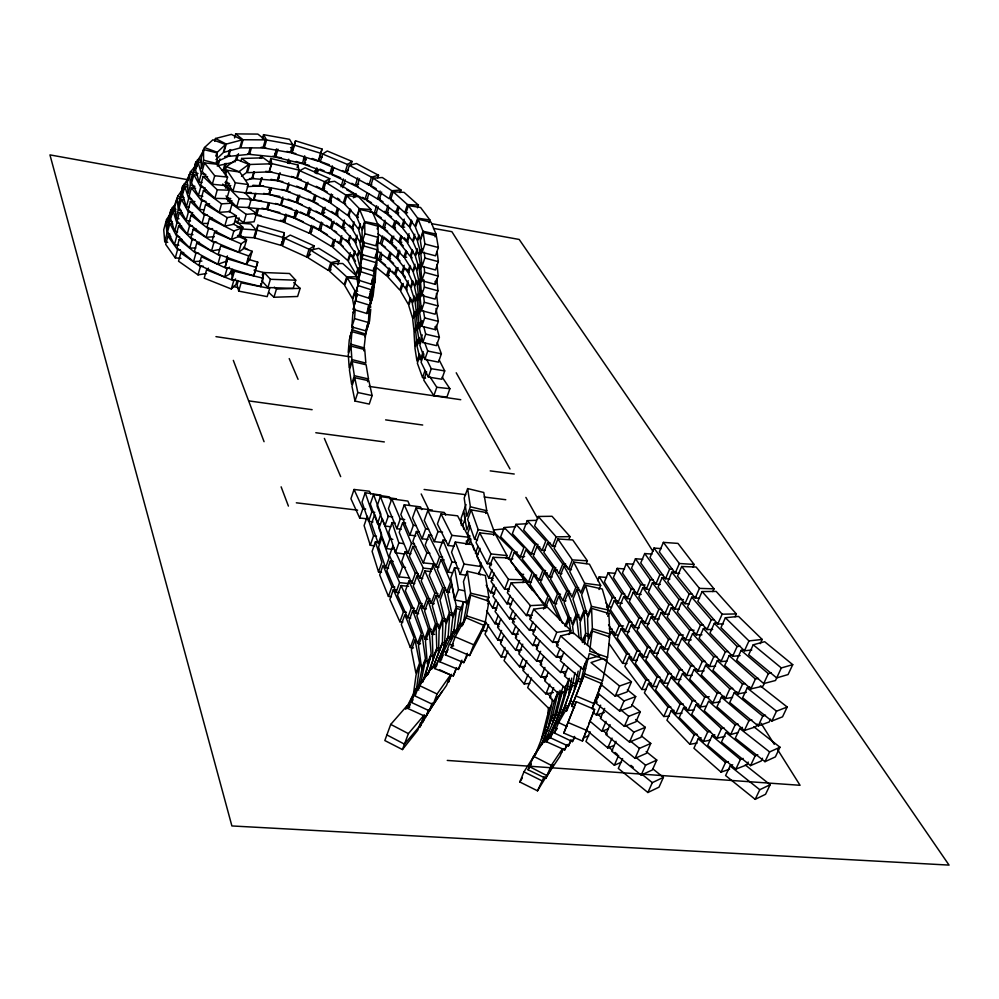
<?xml version="1.0" encoding="UTF-8"?>
<svg xmlns="http://www.w3.org/2000/svg" width="999" height="999" viewBox="0 0 999 999"><rect width="100%" height="100%" fill="white"/><g stroke="black" fill="none" stroke-linecap="round" stroke-linejoin="round"><path stroke-width="1.5" d="M442.894 620.416L439.098 630.606L438.573 652.684L442.432 642.382L442.894 620.416L445.679 621.178M354.57 309.028L352.784 314.548L351.848 326.96L365.671 330.844L368.394 322.502L369.118 310.127L368.219 312.887M363.024 240.397L361.251 254.32L374.75 258.217L377.447 249.9L378.134 238.773L377.247 241.508M363.748 350.799L365.497 335.464L351.935 331.631L349.288 339.81L348.214 352.435L350.899 344.18L351.935 331.631M449.7 614.56L445.866 624.825L444.28 646.59L448.189 636.201L449.7 614.56L452.497 615.384M351.848 326.96L354.558 318.594L355.232 309.353M360.914 267.819L360.527 256.219L363.923 245.991L364.248 241.833M376.261 265.909L375.337 277.272L372.664 285.489M359.802 275.899L361.238 267.482M370.754 309.24L369.58 321.004L366.933 329.058L367.395 324.613M584.527 644.23L585.389 635.514L588.299 636.5M606.368 660.214L607.567 657.342L609.652 637L592.12 630.968L588.011 640.896L587.487 645.254M370.766 301.261L370.442 304.158L373.102 296.004L374.388 284.528L373.077 288.561M450.649 638.861L454.095 629.707L456.543 608.379L460.764 609.677M450.337 638.636L452.672 618.706L456.543 608.379M592.12 630.968L589.722 651.186L607.567 657.342M170.879 209.89L168.681 217.982L167.22 229.071L169.443 220.904L170.879 209.89L173.838 210.664M552.385 699.238L551.798 703.708L547.802 713.448L548.601 707.454M414.385 693.269L416.77 687.087L419.767 665.047L422.527 665.896M413.411 694.28L416.046 675.062L419.767 665.047M563.236 686.363L558.741 699.175L560.064 690.284M283.591 237.675L284.34 232.755L257.854 225.212L254.67 237.874L281.256 245.429L283.591 237.675L256.955 230.095L257.854 225.212M281.256 245.429L281.83 241.708M456.73 632.142L460.214 622.914L463.499 601.898L467.719 603.246M182.642 186.164L178.709 205.095L182.642 186.164L185.602 186.963M361.713 255.806L359.777 266.87L373.289 270.954L375.986 262.65L377.722 251.636M373.289 270.954L373.726 268.182M456.481 631.942L459.577 612.287L463.499 601.898M359.777 266.87L363.161 254.433M481.768 629.67L481.231 632.679L485.302 622.09L488.948 601.236L470.579 595.117L466.633 605.594L462.874 624.974M565.434 686.001L563.611 696.34L567.719 686.388L569.005 679.045M357.018 293.581L353.271 309.353L366.945 313.536L368.344 306.218M366.945 313.536L369.667 305.207L371.865 293.594L370.067 299.088M463.748 622.989L466.595 615.859L470.579 595.117M571.728 678.109L568.781 692.794L572.939 682.754L574.974 672.539M353.271 309.353L357.455 293.793M417.719 689.422L421.653 670.591L425.412 660.489L428.184 661.4M425.412 660.489L420.929 682.092L418.756 687.936M370.604 297.727L369.98 300.537L375.137 281.144L372.927 287.924M578.196 671.116L574.3 688.636L578.496 678.508L581.056 666.907M598.813 689.535L602.559 680.619L607.08 660.289L589.298 653.521L584.452 673.726L580.207 683.928L585.114 663.598M195.829 162.038L191.259 180.557L195.829 162.038L198.789 162.874M270.542 189.785L269.33 194.43L296.241 202.46L298.077 195.142M557.679 693.843L553.658 703.633L548.776 724.5L552.859 714.585L557.679 693.843L560.601 694.929M356.531 296.341L357.192 293.544M360.639 268.943L357.717 279.92L371.241 284.191L372.615 278.684M371.241 284.191L376.648 264.947L373.976 273.164M546.078 726.947L551.323 706.106L547.315 715.858L542.007 736.825L546.078 726.947L548.813 727.984M368.181 311.376L369.667 305.669M365.072 335.002L365.834 332.093M364.947 336.863L368.856 322.577L366.208 330.632M318.469 161.264L322.015 149.026L295.542 140.834L291.883 153.072L318.469 161.264L322.015 149.026M357.717 279.92L361.476 267.52M562.312 691.695L558.241 701.573L552.697 722.314L556.83 712.312L562.312 691.695L565.022 692.732M170.517 213.686L166.533 219.568L163.736 229.795L164.723 241.671L167.72 242.332M169.73 216.009L171.928 207.942L174.088 205.844M176.985 198.302L170.779 216.558L173.277 210.202M175.874 211.239L172.914 210.689L170.679 218.881L174.65 231.306L177.635 231.843M164.723 241.671L166.945 233.504L165.934 221.691L168.893 222.352M172.79 223.788L169.88 223.389L167.645 231.581L174.463 244.655L178.858 245.23M182.667 189.348L177.76 196.141L174.912 206.418L176.036 218.069L179.046 218.744M170.754 236.426L167.919 236.176L165.684 244.355L175.287 257.917L180.981 258.379M368.931 298.202L374.65 278.808L368.931 298.202L355.369 293.868L359.465 280.007M181.918 191.071L183.779 184.266L186.064 182.293M182.717 192.445L184.965 184.191L189.448 174.55M176.036 218.069L178.297 209.815L177.148 198.239L180.12 198.913M184.303 199.725L181.393 199.3L179.121 207.58L186.089 220.429L190.497 221.041M187.775 187.025L184.803 186.451L182.542 194.718L186.363 206.855L189.36 207.417M189.61 174.013L187.337 182.268L188.087 193.544L190.372 185.202L189.61 174.013L192.582 174.713M182.155 212.75L179.345 212.5L177.073 220.779L187.263 234.178L192.932 234.653M188.087 180.207L190.334 171.965L194.892 166.658M174.65 231.306L176.91 223.052L172.914 210.689M433.716 656.443L430.944 655.481L424.175 679.233M181.643 226.024L178.634 225.949L176.361 234.228L189.81 247.977L195.854 248.077M196.016 164.335L197.14 160.215L199.663 158.416M174.463 244.655L176.736 236.388L169.88 223.389M196.815 175.112L193.881 174.663L191.583 183.017L198.389 195.592L202.822 196.254M203.546 150.599L198.227 159.64L195.929 167.969L197.452 165.372M200.899 162.462L197.914 161.85L195.617 170.192L199.001 181.955L202.01 182.567M195.629 188.287L191.396 187.874L189.086 196.241L199.388 209.428L203.646 209.815M186.363 206.855L188.661 198.514L184.803 186.451M203.521 149.5L201.224 157.83L201.249 168.619L203.571 160.19L203.521 149.5L216.97 152.897L217.195 163.624L203.571 160.19M202.56 154.47L204.47 147.54L212.887 139.798L225.524 144.493L223.227 152.722L215.984 159.628M181.993 239.36L179.208 239.51L176.923 247.777L193.544 261.613L201.91 261.089M194.917 201.561L190.434 201.436L188.124 209.802L201.985 223.376L207.992 223.501M175.287 257.917L177.56 249.663L167.919 236.176M186.089 220.429L188.399 212.088L181.393 199.3M422.852 681.281L430.944 655.481M199.001 181.955L201.336 173.526L197.914 161.85M204.495 162.862L202.16 171.304L212.325 184.241L225.175 185.577L227.572 177.098L217.258 164.261L204.495 162.862L214.71 175.737L227.572 177.098M193.769 215.11L191.034 215.26L188.724 223.626L206.094 237.287L214.298 236.726M183.716 252.522L180.844 252.947L178.546 261.201L198.027 274.875L206.643 273.501M207.58 176.648L203.097 176.486L200.749 184.927L214.885 198.326L226.86 198.664L229.27 190.197L222.702 184.066M187.263 234.178L189.573 225.849L179.345 212.5M198.389 195.592L200.724 187.163L193.881 174.663M214.71 141.234L215.472 138.499L231.381 134.39L242.07 139.91L239.76 148.039L223.951 152.298L226.249 144.093L242.07 139.91M206.556 190.235L203.471 190.409L201.124 198.851L219.118 212.35L229.87 211.601L232.292 203.147L226.273 198.689M353.958 309.952L353.171 312.787L354.508 308.654M352.947 326.423L349.725 338.024L353.171 326.998M195.941 228.746L193.194 229.221L190.859 237.575L211.513 250.986L219.705 249.45M199.388 209.428L201.736 201.011L191.396 187.874M189.81 247.977L192.133 239.648L178.634 225.949M216.196 155.669L216.97 152.897M216.121 156.456L217.27 152.298L225.524 144.493M209.578 203.759L205.619 204.495L203.259 212.937L224.763 226.111L233.953 224.238L236.376 215.821L228.783 211.214M217.258 166.059L218.769 160.627M212.325 184.241L214.71 175.737M219.98 158.878L218.082 165.659L233.641 162.213M201.985 223.376L204.333 214.96L190.434 201.436M199.438 242.245L196.753 243.119L194.418 251.461L217.844 264.26L225.824 261.488L227.422 255.944M193.544 261.613L195.879 253.309L179.208 239.51M214.885 198.326L217.27 189.822L203.097 176.486M211.875 217.632L209.39 218.569L207.018 226.998L231.431 239.435L238.786 236.501L241.221 228.109L233.104 223.988M223.114 170.28L225.012 163.561M224.176 170.017L226.061 163.312M229.67 149.875L227.76 156.656L216.196 161.975M230.619 149.588L228.709 156.368L248.339 154.408L250.262 147.702M206.094 237.287L208.466 228.883L191.034 215.26M224.463 173.526L226.411 166.621L236.488 159.39L248.851 164.36L246.491 172.565L241.521 176.261M234.515 137.949L235.652 133.903L257.842 134.091L265.309 139.885L262.987 147.927L240.796 147.864L243.107 139.748L235.652 133.903M225.362 175.787L226.923 170.242L239.76 172.028L248.289 184.553L245.879 192.907L232.942 191.184L226.249 181.081M198.027 274.875L200.374 266.583L203.247 266.134M225.462 188.137L226.249 185.364L230.769 185.627M219.118 212.35L221.528 203.858L203.471 190.409M216.746 230.919L214.523 232.43L212.138 240.834L238.711 252.198L244.118 248.301L246.566 239.947L238.199 236.376M235.052 161.9L236.95 155.195M236.576 160.427L238.474 153.721M211.513 250.986L213.886 242.595L216.621 242.108M208.466 268.132L206.556 269.867L204.196 278.159L231.318 288.986L235.939 284.54L237.138 280.419M240.884 161.189L241.658 158.466L263.324 157.83L271.416 163.786L269.043 171.89L247.402 172.677L249.762 164.485L241.658 158.466M232.942 191.184L235.339 182.792L226.923 170.242M224.763 226.111L227.185 217.645L236.376 215.821M217.844 264.26L220.242 255.906L196.753 243.119M251.473 147.69L249.55 154.383L274.201 156.88L276.536 148.901M244.78 192.657L251.248 199.251L248.826 207.592L236.726 206.955L239.136 198.576L226.249 185.364M231.431 239.435L233.866 231.006L241.221 228.109M239.048 217.832L237.862 221.978L234.777 221.766M225.062 267.208L227.472 258.866L256.206 267.457L253.746 275.774L225.062 267.208L227.997 257.717M262.4 138.674L263.549 134.665L289.548 139.323L292.707 144.643L290.347 152.635L264.26 148.039L266.596 139.997L263.549 134.665M253.783 171.94L251.823 178.709L245.791 180.245M254.42 171.816L252.46 178.584L277.185 180.619L279.158 173.913M253.746 275.774L257.742 262.113L247.752 259.128M256.206 267.457L257.742 262.113M227.048 268.656L201.373 256.755L199.026 265.072L224.638 276.973L227.048 268.656L229.558 267.195M260.065 158.229L260.839 155.569M261.451 158.379L262.225 155.719M243.768 222.752L246.204 214.373L256.493 213.449L254.058 221.79L243.768 222.752L235.09 216.508M236.026 221.004L242.844 227.223L240.447 235.502L237.537 235.502M232.13 269.156L230.919 273.289L224.638 276.973M233.204 269.505L232.005 273.639L232.03 279.52L260.839 286.538L263.299 278.259L263.074 272.402L254.021 270.18M255.195 193.494L253.259 200.15L250.237 200.337M238.711 252.198L241.159 243.806L246.566 239.947M255.894 193.394L253.958 200.05L280.482 204.92L282.842 196.99M355.369 293.868L359.64 280.032M261.501 177.785L259.153 185.839L247.228 186.688M232.03 279.52L234.453 271.204L263.299 278.259M262.05 177.647L259.703 185.702L286.401 190.784L288.773 182.792M231.318 288.986L233.741 280.707L235.577 278.946M245.192 242.045L246.004 239.298L239.985 235.127M269.268 163.898L270.829 158.516L297.914 165.01L298.976 170.105L296.566 178.172L269.38 171.703L271.753 163.599L270.829 158.516M255.856 215.272L257.779 208.704M285.814 214.073L283.466 221.928L256.631 215.272L258.554 208.691M238.299 280.731L237.088 284.852L238.711 291.121L267.195 296.628L269.668 288.399L241.134 282.842L238.711 291.121M304.695 155.807L302.322 163.736L275.662 157.168L277.997 149.188M237.063 222.952L250.849 223.976L256.056 229.995L253.771 237.774L241.496 236.913M248.714 255.969L220.692 245.904L218.294 254.283L246.254 264.323L248.714 255.969L252.148 251.286L243.356 248.127M254.67 237.874L256.955 230.095M270.692 187.75L268.731 194.405L244.505 192.957M252.148 251.286L249.7 259.615L246.254 264.323M269.33 194.43L271.291 187.775M268.481 202.76L266.546 209.353L248.951 207.78M296.303 210.664L293.943 217.857L267.295 209.49L269.231 202.897M280.057 172.665L277.685 180.719L304.458 189.56L307.28 182.592M287.562 163.149L288.736 159.191M295.542 140.834L291.883 153.072M289.186 163.599L289.96 160.964M289.373 163.237L290.16 160.614M283.279 198.789L281.318 205.394L306.955 215.409L309.802 212.575M289.111 184.628L287.125 191.296L312.65 201.586L314.735 199.8M262.262 275.15L263.074 272.402M262.175 279.408L264.223 272.552L289.51 273.514L295.741 280.195L293.231 288.374L267.919 287.537L261.763 280.781M297.115 167.682L297.914 165.01M328.521 182.705L329.757 178.696L305.082 167.782L299.688 170.704L297.265 178.784L322.015 189.773L324.65 188.249M286.875 214.673L284.528 222.527L309.24 233.192L311.638 231.468M567.182 688.761L563.074 698.726L556.905 719.33L561.076 709.24L567.182 688.761L569.905 689.834M333.579 167.357L332.767 169.98L329.845 173.751L304.008 164.311L305.994 157.705M267.919 287.537L270.392 279.283L264.223 272.552M282.405 239.186L284.34 232.755M313.062 249.775L314.26 245.916L290.222 235.065L284.852 238.311L282.517 246.066L306.631 256.98L310.564 254.47M296.241 202.46L298.239 195.829M299.75 195.142L297.352 203.097L321.228 214.423L324.762 212.7M293.943 217.857L296.316 209.977M297.552 210.639L295.167 218.519L318.781 229.907L321.178 228.759M304.458 189.56L306.481 182.867M308.017 182.193L305.582 190.222L328.771 201.935L331.418 200.949M293.731 282.617L300.125 288.361L297.615 296.491L273.963 297.252L276.448 289.036L274.325 287.1M315.647 171.366L316.446 168.744M315.234 173.102L316.833 167.844M350.811 165.359L352.035 161.401L327.297 150.999L322.64 154.008L320.229 161.963L345.055 172.427L348.439 170.092M317.033 173.801L318.231 169.867M306.955 215.409L309.365 207.492M312.65 201.586L314.685 194.93M310.764 208.242L308.341 216.159L330.182 228.296L332.23 221.678M316.034 195.667L313.998 202.322L335.402 214.623L338.012 213.998M322.015 189.773L324.488 181.693L329.757 178.696M309.24 233.192L311.651 225.337M354.62 193.818L334.653 181.306L325.811 182.442L323.339 190.509L343.294 203.122L345.829 195.03L354.62 193.818L353.346 197.852M329.845 173.751L332.28 165.822M333.703 167.957L331.668 174.563L355.219 185.739L358.691 184.178M306.631 256.98L309.016 249.226L314.26 245.916M321.228 214.423L323.264 207.792M337.774 264.698L338.998 260.826L318.793 248.339L310.527 250.075L308.142 257.829L328.346 270.417L331.094 269.805M325.087 207.268L322.627 215.222L341.845 227.997L344.855 227.597M318.781 229.907L321.216 222.015M328.771 201.935L331.256 193.893M322.652 222.852L320.217 230.744L339.323 243.544L341.82 235.627M332.592 194.68L330.107 202.722L347.952 215.622L350.075 208.891M345.055 172.427L347.527 164.473L352.035 161.401M340.984 186.825L343.431 178.946M377.697 177.909L378.546 175.262L356.493 163.536L349.35 165.372L346.865 173.327L368.943 185.14L371.778 184.365M342.832 187.737L345.279 179.845M335.402 214.623L337.475 207.942M333.978 221.179L331.506 229.121L347.839 242.233L349.937 235.577M338.748 208.729L336.663 215.409L351.885 228.496L354.008 221.778M346.89 195.754L344.355 203.858L356.755 216.808L359.34 208.641L346.89 195.754L358.491 196.728L371.016 209.59L370.154 212.3M327.435 234.678L313.112 226.136L310.714 233.991L331.468 246.428L333.529 239.872M335.227 239.398L332.754 247.277L347.739 260.527L350.262 252.597M328.346 270.417L330.794 262.637L338.998 260.826M341.845 227.997L344.355 219.992M355.219 185.739L357.704 177.81M344.992 222.115L342.894 228.771L354.97 241.87L357.093 235.165M332.08 263.511L329.633 271.291L344.193 284.665L346.69 276.848L332.08 263.511L342.757 263.524L357.405 276.81L346.69 276.848M359.503 178.784L357.018 186.713L377.547 198.938L380.232 198.464M350.811 209.628L348.688 216.371L358.541 229.196L360.264 223.764M354.77 197.477L356.006 193.556M342.482 237.75L340.409 244.355L352.697 257.567L354.82 250.911M354.033 223.913L352.335 229.283L359.79 241.933L361.089 237.862M350.574 236.388L348.464 243.044L357.242 255.969L358.953 250.599M359.59 209.453L357.005 217.632L362.038 229.782L364.66 221.541L359.59 209.453L372.515 212.138L377.734 224.226L364.66 221.541M368.943 185.14L371.478 177.16L378.546 175.262M346.728 189.81L364.96 199.488L367.045 192.907M400.974 189.997L382.342 177.522L373.164 178.172L370.629 186.151L389.235 198.726L391.82 190.722L400.974 189.997L400.112 192.657M368.768 193.931L366.67 200.512L385.502 213.087L388.486 212.775M350.387 254.77L348.289 261.388L356.056 274.338L358.191 267.67M360.489 224.675L358.766 230.107L362.187 242.083L375.686 245.779L378.371 237.462L378.022 226.224L364.697 222.54L362.063 230.794L362.2 242.083L364.872 233.741L364.697 222.54M356.993 237.375L355.294 242.757L360.464 255.157L362.2 249.738M355.194 251.823L353.072 258.479L358.604 271.079L360.327 265.709M347.252 277.734L344.755 285.577L352.435 298.713L354.97 290.821L347.252 277.734L356.468 279.096M361.251 238.848L359.952 242.919L361.85 254.708M359.19 251.573L357.48 256.943L360.414 269.093L361.288 266.371M377.547 198.938L380.095 190.984M370.242 211.338L374.101 213.624L376.623 205.744M381.668 192.033L379.121 199.987L395.854 212.787L398.701 212.712M358.416 268.694L356.281 275.362L358.042 284.515M378.221 206.805L375.699 214.685L392.644 227.522L395.442 227.41M360.427 266.77L358.691 272.153L359.153 279.558M377.135 228.971L378.022 226.224M385.502 213.087L388.074 205.157M377.16 239.598L378.047 236.863M417.52 207.804L418.406 205.132L404.083 192.37L393.181 191.758L390.597 199.775L404.807 212.637L407.542 212.762M377.472 224.75L382.492 228.109L385.04 220.242M389.061 207.542L386.925 214.161L401.623 227.098L404.682 227.173M386.051 222.64L383.928 229.196L398.801 242.208L401.823 242.245M376.923 252.535L377.809 249.8L377.023 245.392M382.629 235.901L380.107 243.694L377.622 242.008M384.078 237L381.556 244.805L396.353 257.892L398.938 250.037M374.3 271.403L376.96 263.199L376.511 254.533M376.049 258.266L378.484 259.965L381.006 252.223M350.986 346.116L348.289 354.383L349.175 367.932L351.898 359.59L350.986 346.116L364.747 349.575L365.846 363.074L351.898 359.59M382.018 254.633L379.92 261.089L394.405 274.263L396.553 267.769M395.854 212.787L398.027 206.119M373.176 286.114L375.374 279.345L375.149 276.386M392.644 227.522L394.792 220.929M399.225 207.18L397.053 213.848L409.153 226.711L411.363 219.992M396.478 220.679L393.881 228.609L406.406 241.596L409.041 233.616M377.872 233.666L389.96 242.869L392.095 236.326M370.117 304.308L372.34 297.502L368.044 312.962M352.172 361.538L349.438 369.892L351.586 384.165L354.358 375.724L352.172 361.538L366.109 364.747L368.481 378.946L367.545 381.755M393.781 236.126L391.221 243.981L403.871 257.068L406.68 257.255M377.073 250.474L387.799 258.816L389.922 252.322M391.183 253.446L389.061 259.94L401.586 273.114L404.183 265.272M404.807 212.637L407.455 204.57L393.181 191.758M408.391 205.619L405.744 213.699L414.985 226.311L417.682 218.169L408.391 205.619L420.567 207.48L429.957 220.005L429.058 222.702M401.623 227.098L404.245 219.106M376.111 267.257L386.526 275.662L389.061 267.944M404.82 221.516L402.634 228.172L412.562 240.971L414.797 234.253M398.801 242.208L400.974 235.602M390.297 269.081L387.749 276.81L399.812 290.085L401.973 283.591M354.745 377.709L351.96 386.163L354.982 401.049L369.255 404.083L372.103 395.567L368.856 380.756L354.745 377.709L357.804 392.507L354.982 401.049M402.023 236.701L399.85 243.306L410.127 256.243L412.337 249.6M572.352 685.114L561.45 715.621L572.352 685.114L575.087 686.226M400 251.161L397.415 259.016L407.754 272.078L409.952 265.484M412.125 221.079L409.915 227.797L417.157 240.272L418.968 234.84M398.027 267.62L395.454 275.412L405.569 288.574L408.191 280.731M409.428 236.039L407.23 242.695L415.022 255.369L417.257 248.651M403.871 257.068L406.044 250.474M406.905 251.598L404.72 258.192L412.762 271.029L414.985 264.373M418.194 219.256L415.484 227.41L420.217 239.46L422.964 231.231L418.194 219.256L431.081 222.128L436.001 234.116L435.089 236.85M404.607 267.72L402.435 274.263L410.464 287.225L412.674 280.632M414.935 236.713L413.149 242.083L418.544 254.395L419.905 250.324M412.974 250.724L410.751 257.38L416.558 269.892L418.356 264.523M403.234 283.466L400.649 291.246L408.316 304.32L410.514 297.764M419.318 235.976L417.507 241.408L420.829 253.346L422.202 249.238M410.601 266.633L408.404 273.227L414.348 285.914L416.133 280.582M423.114 232.43L420.367 240.659L422.14 252.322L435.539 255.831L438.349 247.527L436.351 235.926L423.114 232.43L424.925 243.993L422.14 252.322M417.682 249.812L415.434 256.531L419.205 268.694L421.029 263.274M408.404 283.204L406.218 289.747L412.05 302.56L414.273 295.954M414.985 266.87L413.211 272.19L417.232 284.565L419.043 279.183M420.579 250.162L418.756 255.594L420.929 267.47L421.853 264.723M422.252 250.499L420.879 254.62L422.053 266.333L435.514 269.967L438.336 261.663L437.112 251.461M427.922 674.225L436.426 650.037L439.21 651.061M436.426 650.037L428.509 673.413M413.136 281.818L410.926 288.424L414.997 300.949L417.232 294.28M419.056 264.385L416.808 271.104L419.255 283.179L421.079 277.747M421.128 264.535L419.305 269.967L420.666 281.855L422.053 277.734M416.858 280.469L414.622 287.138L417.195 299.388L419.018 294.006M422.302 264.71L420.916 268.831L421.815 280.694L435.327 284.378L438.161 276.074L437.05 264.26M410.964 298.988L408.753 305.532L412.612 318.182L414.835 311.576M422.053 266.333L424.85 258.017L424.238 252.198M419.155 280.457L417.345 285.839L418.831 297.902L420.204 293.831M414.548 297.202L412.325 303.808L414.847 316.221L417.107 309.553M421.091 279.108L419.255 284.54L420.179 296.553L422.028 291.059M422.015 279.196L420.629 283.316L421.553 295.442L435.127 299.113L437.974 290.809L436.825 278.733L435.889 281.481M421.815 280.694L424.612 272.377L424.15 266.483M416.92 296.903L415.122 302.235L416.62 314.473L417.994 310.439M419.031 295.367L417.207 300.761L418.144 312.924L419.98 307.492M370.704 493.981L369.418 491.233L354.046 489.473L350.924 498.713L359.677 518.006L366.733 518.768M420.167 295.292L418.793 299.363L419.655 311.613L421.516 306.119M414.96 312.887L412.724 319.505L414.123 331.905L415.934 326.561M422.015 292.632L420.154 298.139L421.478 310.614L435.102 314.198L437.962 305.881L436.413 293.469M421.553 295.442L424.375 287.113L423.763 279.583M417.12 310.926L414.86 317.607L415.759 329.945L418.044 323.201M418.419 310.564L416.583 315.959L417.407 328.359L419.255 322.902M419.955 309.066L418.106 314.523L419.318 327.123L421.191 321.616M422.04 306.456L419.705 313.336L421.815 326.273L435.477 329.695L438.336 321.366L436.014 308.491M421.478 310.614L424.313 302.272L423.464 294.53M415.896 328.059L414.073 333.404L414.872 345.991L417.17 339.235M418.019 324.8L415.721 331.556L416.895 344.33L419.218 337.5M419.293 324.638L417.432 330.095L419.43 343.169L422.265 334.902M422.315 320.741L419.493 329.008L422.827 342.507L436.488 345.642L439.373 337.312L436.226 325.374M421.815 326.273L424.65 317.932L423.464 310.789M380.994 495.154L365.209 492.719L362.025 502.047L368.606 521.303L372.964 521.953M417.207 341.009L414.897 347.764L416.958 361.051L419.305 354.22M418.918 340.771L417.058 346.241L420.354 359.915L423.201 351.636M359.677 518.006L362.862 508.678L354.046 489.473M422.177 338.349L419.817 345.254L424.862 359.403L438.474 362.125L441.371 353.796L437.175 342.532M422.827 342.507L425.686 334.153L423.813 326.698M420.167 354.97L417.357 363.186L422.577 377.56L425.586 378.134M390.509 499.675L389.448 496.903L373.551 494.567L370.317 503.996L377.535 523.551L380.457 523.963M423.926 353.933L421.079 362.225L428.359 377.06L441.795 379.233L444.717 370.891L439.273 360.152M368.606 521.303L371.853 511.875L365.209 492.719M424.862 359.403L427.734 351.036L424.687 342.595M396.391 498.826L380.369 496.565L377.085 506.093L384.89 525.973L390.771 526.76M422.577 377.56L424.962 370.641M426.623 371.815L423.751 380.119L433.866 395.641L446.94 397.04L449.887 388.698L442.17 377.135M377.535 523.551L380.831 514.023L373.551 494.567M428.359 377.06L431.256 368.706L426.585 359.303M370.267 545.267L373.551 535.814L367.307 516.221L364.098 525.574L370.267 545.267L374.675 545.941M378.346 542.357L375.399 541.908L372.103 551.386L378.521 571.878L381.518 572.315M409.752 505.382L407.892 501.086L391.783 498.913L388.436 508.541L396.84 528.708L401.286 529.283M381.606 534.128L378.284 543.643L371.453 523.751L374.712 514.323L381.118 532.717M384.89 525.973L388.236 516.346L380.369 496.565M433.866 395.641L436.788 387.275L430.02 376.973M395.104 523.026L392.108 522.552L388.736 532.205L395.392 552.659L404.47 554.058M386.463 548.576L389.847 538.936L382.292 518.731L378.971 528.271L386.463 548.576L392.407 549.388M378.521 571.878L381.893 562.3L375.399 541.908M421.765 509.615L420.529 506.893L404.283 504.795L400.849 514.535L409.865 535.114L415.846 535.851M396.84 528.708L400.262 518.981L391.783 498.913M385.614 567.732L389.011 558.091L381.868 537.574L378.546 547.115L385.614 567.732L388.611 568.156M405.631 523.051L402.659 522.664L399.213 532.392L407.942 553.296L410.951 553.671M393.244 561.45L390.272 561.126L386.863 570.779L396.103 592.37L399.101 592.694M395.392 552.659L398.851 542.907L392.108 522.552M432.38 510.064L416.021 508.016L412.512 517.869L422.077 538.773L428.096 539.485M409.865 535.114L413.374 525.274L404.283 504.795M388.424 596.415L391.883 586.738L383.054 565.334L379.682 574.912L388.424 596.415L391.433 596.74M408.191 551.972L405.207 551.648L401.723 561.438L411.75 583.179L414.76 583.478M396.303 590.009L393.319 589.735L389.86 599.425L399.875 621.778L402.897 622.04M399.026 576.873L402.51 567.107L392.919 545.854L389.498 555.519L399.026 576.873L409.49 577.959M407.942 553.296L411.451 543.468L402.659 522.664M419.38 531.805L416.408 531.48L412.874 541.358L423.276 562.887L435.339 564.098M396.103 592.37L399.588 582.629L390.272 561.126M415.909 546.74L412.912 546.428L409.39 556.281L419.705 578.071L422.727 578.371M445.629 515.097L444.33 512.462L427.847 510.464L424.275 520.417L434.353 541.62L443.444 542.669M408.579 586.301L401.074 585.576L397.577 595.342L407.717 617.757L410.751 618.031M577.884 680.856L566.396 711.263L577.884 680.856L580.631 681.992M422.077 538.773L425.661 528.821L416.021 508.016M411.925 581.343L408.916 581.043L405.382 590.871L415.547 613.336L418.606 613.623M431.805 535.414L428.796 535.089L425.199 545.067L435.901 566.908L438.948 567.207M411.75 583.179L415.309 573.301L405.207 551.648M399.875 621.778L403.409 611.987L393.319 589.735M419.867 576.46L416.833 576.148L413.261 586.038L423.364 608.528L426.423 608.841M423.276 562.887L426.885 552.909L416.408 531.48M465.996 544.467L468.681 537.237L457.629 515.834L441.046 513.923L437.412 523.976L448.151 545.529L454.245 546.191M419.705 578.071L423.314 568.119L412.912 546.428M434.353 541.62L437.999 531.568L427.847 510.464M407.717 617.757L411.301 607.904L401.074 585.576M430.944 571.59L424.837 570.904L421.216 580.869L431.156 603.359L434.253 603.683M415.796 610.976L412.699 610.589L409.115 620.454L417.619 643.456L420.492 643.806M432.917 565.347L429.258 575.374L438.961 597.852L442.707 587.724L432.917 565.347L435.989 565.721M415.547 613.336L419.168 603.408L408.916 581.043M445.816 540.534L442.982 540.134L439.298 550.224L448.164 572.165L452.472 572.752M423.376 606.405L420.517 606.006L416.883 615.933L424.737 638.898L427.634 639.298M435.901 566.908L439.585 556.83L428.796 535.089M444.168 559.89L441.083 559.49L437.375 569.567L446.79 592.007L449.662 592.37M423.364 608.528L427.023 598.538L416.833 576.148M467.644 488.573L464.185 498.026L466.858 516.358L470.392 506.805L467.644 488.573L483.766 492.482L486.763 510.739L485.751 513.461M582.454 741.021L594.592 709.44L576.236 701.66L563.811 733.091L582.454 741.021L587.624 726.872M588.661 724.05L594.592 709.44M410.352 647.577L413.986 637.687L404.857 614.76L401.298 624.55L410.352 647.577L413.449 647.901M448.151 545.529L451.873 535.364L441.046 513.923M431.181 601.498L428.296 601.048L424.625 611.038L431.73 633.928L434.665 634.365M466.046 504.557L461.138 518.131L461.388 525.574M431.156 603.359L434.865 593.306L424.837 570.904M460.976 522.852L461.925 520.254M417.619 643.456L421.291 633.491L412.699 610.589M478.583 574.325L481.493 566.62L472.527 544.63L455.319 542.032L451.56 552.235L460.177 574.363L465.996 575.212M541.52 744.842L552.21 716.97L542.02 744.13M592.132 708.291L597.452 693.818M592.182 708.903L601.76 683.616L583.803 676.048L571.79 706.355L574.587 707.542M436.051 595.729L432.342 605.794L438.661 628.558L442.457 618.381L436.051 595.729L438.973 596.228M464.86 519.542L462.887 524.912L463.811 529.32M409.69 707.155L407.018 705.769L390.746 724.4L384.827 740.546L402.435 749.562L417.719 730.281L420.629 722.564M448.164 572.165L451.935 561.962L442.982 540.134M493.518 535.227L494.555 532.467L487.3 512.699L471.166 509.84L467.632 519.418L474.587 539.285L477.559 539.797M424.737 638.898L428.446 628.87L420.517 606.006M443.806 590.072L440.059 600.199L445.566 622.827L449.4 612.574L443.806 590.072L446.74 590.621M429.183 631.043L425.462 641.083L427.347 663.761L431.131 653.596L429.183 631.043L432.167 631.73M469.418 523.176L466.895 529.97L463.573 511.276M451.036 675.274L448.489 682.167L451.473 674.325M458.991 568.693L454.545 567.719L450.761 577.946L454.582 599.862L466.62 602.447M470.304 526.286L467.769 533.091L474.313 550.412M446.79 592.007L450.574 581.818L441.083 559.49M431.73 633.928L435.489 623.826L428.296 601.048M436.076 625.923L432.317 636.038L432.954 658.428L436.775 648.189L436.076 625.923L439.073 626.685M469.955 535.864L466.933 543.993L466.308 541.058M406.044 708.366L407.018 705.769M407.654 706.443L420.005 683.928L418.369 688.311M437.937 696.827L425.899 716.683L407.879 708.478L411.775 698.039L424.088 678.496L422.639 682.367M468.943 544.455L470.966 539.023M442.132 691.308L429.308 710.826L411.301 702.384L415.222 691.857L428.321 672.664L427.347 675.262M460.177 574.363L464.023 564.06L455.319 542.032M435.502 667.769L432.767 666.458L419.018 685.351L415.06 695.966L433.079 704.607L446.553 685.389L450.524 674.924L439.597 669.717M474.587 539.285L478.196 529.62L471.166 509.84M454.582 599.862L458.454 589.522L454.545 567.719M505.981 558.379L507.042 555.594L495.541 534.59L479.67 532.867L476.048 542.557L487.262 563.711L491.645 564.16M467.32 571.291L463.449 581.618L466.658 603.683L470.604 593.219L467.32 571.291L485.327 575.449L488.936 597.414L487.437 601.323M431.78 669.08L432.767 666.458M477.984 546.416L475.399 553.296L478.359 553.771M433.042 667.232L441.958 644.218L444.742 645.279M402.435 749.562L408.391 733.628L424.375 714.797M441.958 644.218L432.767 668.231M456.368 606.43L452.497 616.745L447.789 594.293L451.585 584.09L456.368 606.43L462.387 607.642M456.668 667.844L453.271 675.973L434.865 668.618L447.589 638.036L450.374 639.148M480.069 548.339L476.973 556.605L488.861 578.034L493.206 578.409M443.681 648.438L447.589 638.036M462.038 661.45L458.366 669.467L439.935 661.875L443.931 651.261L453.396 631.53L456.193 632.679M450.437 639.385L453.396 631.53M467.707 654.745L463.798 662.649L445.354 654.869L449.375 644.168L459.44 624.737L462.237 625.911M480.069 565.584L481.106 562.837M423.888 716.096L420.467 725.174L404.458 744.143L386.863 734.914M422.377 720.716L419.955 727.135L424.625 717.507M425.237 715.659L422.802 722.14L431.68 705.956M451.136 647.614L455.194 636.838L465.759 617.682L483.966 625.474L479.882 636.076L469.617 655.556L451.136 647.614L453.259 643.743M425.899 716.683L428.371 710.164M429.308 710.826L432.292 702.934M433.079 704.607L437.087 693.993L450.524 674.924M487.262 563.711L490.971 553.933L479.67 532.867M515.696 526.61L504.195 527.534L500.686 536.775L520.292 556.942L524.612 556.543M522.939 582.642L524.038 579.832L508.491 557.867L493.094 557.33L489.373 567.12L504.67 589.26L509.328 589.385M267.295 209.49L269.018 204.957M488.861 578.034L492.032 569.68M453.271 675.973L456.281 668.081M494.255 573.114L491.058 581.48L506.993 603.833L511.613 603.883M458.366 669.467L461.9 660.189M527.684 523.676L515.934 524.35L512.375 533.641L531.393 553.946L534.353 553.746M463.798 662.649L467.37 653.296M494.93 593.081L490.621 592.782L493.806 584.465M487.949 603.858L488.948 601.236M469.617 655.556L473.738 644.805L483.966 625.474M496.128 587.924L492.944 596.266L509.565 618.831L515.646 618.768M506.518 557.217L508.641 559.328L512.187 550.087L494.08 532.242M485.851 622.539L482.717 630.681L486.988 630.943M496.915 608.216L492.644 608.004L495.829 599.712M517.32 552.122L514.285 552.222L510.726 561.475L528.409 582.23L531.456 582.105M536.251 520.329L527.247 520.641L523.651 529.994L542.082 550.399L545.104 550.262M488.648 624.7L484.99 634.215L501.248 657.03L505.769 656.942M563.811 733.091L576.236 701.66M498.276 603.209L495.079 611.513L512.45 634.29L518.444 634.103M504.67 589.26L508.479 579.383L493.094 557.33M520.292 556.942L523.888 547.639L504.195 527.534M499.662 623.888L495.017 623.751L498.214 615.484M543.531 609.103L545.229 604.857L525.911 582.217L511.176 582.854L507.342 592.757L526.448 615.596L532.38 615.272M568.98 539.298L570.054 536.6L552.022 516.283L538.261 516.471L534.615 525.874L552.472 546.353L555.544 546.278M571.79 706.355L583.803 676.048M500.786 619.005L497.577 627.285L515.746 650.262L521.665 649.937M506.993 603.833L510.264 595.404M513.049 598.913L509.765 607.367L529.495 630.357L535.352 629.907M502.435 640.097L497.852 640.059L501.585 630.456M531.393 553.946L535.039 544.58L515.934 524.35M539.785 546.753L536.913 546.678L533.266 556.056L549.2 577.022L552.097 577.06M509.565 618.831L512.837 610.426M503.746 635.389L500.524 643.631L519.605 666.808L525.424 666.333M515.709 613.985L512.425 622.389L532.867 645.529L538.623 644.954M528.409 582.23L532.055 572.914L514.285 552.222M542.082 550.399L545.779 540.971L527.247 520.641M501.248 657.03L505.007 647.452M536.663 575.174L533.703 575.024L530.044 584.34L542.519 603.184M550.461 543.194L547.539 543.069L543.843 552.497L558.978 573.501L561.925 573.613M512.45 634.29L515.734 625.923M507.842 651.048L504.07 660.639L524.175 683.978L529.87 683.328M535.339 754.445L545.379 729.345L548.089 730.481M518.731 629.52L515.434 637.899L536.663 661.151L542.307 660.439M539.073 579.957L542.757 570.579L525.874 549.762L522.265 559.065L539.073 579.957L541.883 579.919M552.472 546.353L556.206 536.875L538.261 516.471M526.448 615.596L530.382 605.619L511.176 582.854M547.29 572.914L544.268 572.677L540.559 582.067L553.696 603.458L556.743 603.683M586.288 563.536L587.387 560.814L572.739 539.947L557.867 538.961L554.12 548.451L568.518 569.467L571.515 569.642M515.746 650.262L519.592 640.534M568.843 634.552L570.579 630.269L547.464 607.267L533.691 609.228L529.745 619.205L552.709 642.432L558.841 641.47M549.2 577.022L552.947 567.569L536.913 546.678M522.752 644.168L518.893 653.908L540.958 677.272L547.102 676.298M529.495 630.357L532.879 621.84M557.392 570.004L554.32 569.705L550.561 579.158L562.887 600.561L565.996 600.849M519.605 666.808L522.914 658.503M536.301 625.461L532.904 633.978L556.48 657.28L562.499 656.181M558.978 573.501L562.762 563.998L547.539 543.069M545.417 607.904L549.163 598.488L559.815 620.117M564.048 566.146L560.252 575.661L571.915 597.052L575.799 587.449L564.048 566.146L566.883 566.47M561.438 752.921L563.074 748.8M526.798 660.776L522.927 670.479L545.879 693.918L553.359 692.482M532.867 645.529L536.251 637.05M553.696 603.458L557.479 593.993L544.268 572.677M539.797 640.684L536.401 649.163L560.589 672.514L566.483 671.278M568.518 569.467L572.352 559.89L557.867 538.961M524.175 683.978L528.046 674.325M573.651 562.062L569.805 571.64L580.744 592.981L584.677 583.304L573.651 562.062L589.435 564.173L600.674 585.377L598.975 589.51M536.663 661.151L540.609 651.311M531.543 677.984L527.659 687.649L549.338 709.015M562.887 600.561L566.733 591.021L554.32 569.705M567.969 593.169L564.123 602.709L572.177 624.225L576.111 614.572L567.969 593.169L570.928 593.681M543.706 656.331L540.297 664.772L565.109 688.186L569.193 678.284M552.709 642.432L556.768 632.379L570.579 630.269M540.958 677.272L544.93 667.469M576.885 589.522L572.989 599.138L579.832 620.466L583.816 610.751L576.885 589.522L579.882 590.122M582.742 669.33L586.937 659.215L599.662 655.893L573.364 632.767L560.614 635.913L556.53 645.966L582.742 669.33L585.576 668.581M564.847 625.936L568.181 617.732L558.766 596.178L554.969 605.656L562.549 623.251M566.021 626.56L568.793 619.717L571.603 620.391M548.114 672.452L544.692 680.868L560.177 695.142M556.48 657.28L559.964 648.713M585.589 585.327L581.655 595.004L587.424 616.133L591.445 606.343L585.589 585.327L602.272 588.998L608.391 610.039L606.643 614.223M579.358 617.282L576.535 616.533L572.589 626.198L573.463 633.691M545.879 693.918L549.862 684.165M563.848 652.21L560.352 660.789L577.709 676.048M586.925 613.523L584.078 612.712L580.094 622.439L581.356 640.247M553.683 687.699L549.687 697.477L555.344 702.584M597.614 580.744L599.225 576.823L606.555 577.472M560.589 672.514L564.073 663.985M549.687 770.878L537.499 790.821L519.817 781.98L523.976 771.827L536.426 752.21M591.583 608.329L587.562 618.131L588.286 638.698L592.382 628.771L591.583 608.329L608.816 613.448L609.902 633.978L608.728 636.8M554.108 701.236L558.129 691.47M568.006 667.457L564.497 675.998L571.54 682.117M615.509 573.376L608.191 572.739L604.395 581.955L617.882 602.897L622.327 603.246M553.384 765.009L545.829 778.383L528.021 769.754L533.541 756.255L546.778 737.175L549.462 738.548M541.308 739.223L545.379 729.345M535.252 755.069L537.287 749.974M582.142 641.808L585.626 633.366L584.078 612.712M582.492 642.557L585.389 635.514M544.68 742.245L547.639 735.002L550.412 736.201M551.985 724.687L556.118 714.672L558.841 715.846M624.537 568.968L617.22 568.369L613.386 577.622L627.297 598.638L630.257 598.863M567.17 744.48L564.735 749.912L546.69 741.832L560.314 711.55L563.061 712.762M560.314 711.55L546.69 741.832M571.041 740.771L568.369 746.103L550.299 737.737L554.57 727.409L564.872 707.704L567.619 708.965M574.6 737.687L572.415 741.62L554.32 732.979L558.641 722.564L569.817 703.209L572.564 704.507M633.628 564.273L626.311 563.698L622.439 573.014L636.763 594.08L641.196 594.405M611.488 607.08L608.528 606.843L612.35 597.614L599.225 576.823M568.219 707.067L569.817 703.209M607.654 616.246L608.816 613.448M617.207 600.724L614.285 600.549L610.439 609.79L625.037 631.43L629.457 631.655M537.499 790.821L544.155 776.71M544.592 742.419L556.118 714.672M642.782 559.315L635.464 558.753L631.555 568.131L646.278 589.235L649.238 589.447M617.882 602.897L621.753 593.606L608.191 572.739M545.829 778.383L551.323 765.371L562.537 748.651M626.66 596.715L623.738 596.553L619.855 605.856L634.902 627.572L639.323 627.784M609.053 637.187L611.251 631.93L614.16 632.042M652.01 554.083L644.692 553.546L640.746 562.974L655.856 584.128L660.289 584.415M563.199 748.626L560.014 756.231L547.027 775.661L529.308 766.545L531.081 763.985M627.297 598.638L631.206 589.298L617.22 568.369M564.735 749.912L566.87 744.792M568.369 746.103L571.066 739.66M618.156 635.114L615.197 634.939L619.093 625.686L606.543 606.73M636.176 592.407L633.254 592.245L629.333 601.61L644.817 623.388L649.238 623.576M572.415 741.62L574.6 736.425M661.301 548.613L653.995 548.076L650.012 557.567L665.509 578.746L669.929 579.033M624.075 628.821L621.166 628.721L617.27 637.986L633.004 660.302L637.399 660.414M636.763 594.08L640.721 584.677L626.311 563.698M597.989 692.544L601.76 683.616M645.729 587.787L642.819 587.637L638.848 597.052L654.782 618.893L659.19 619.068M625.037 631.43L628.97 622.102L614.285 600.549M599.138 694.155L595.516 702.734L624.375 726.373L635.963 721.74L640.322 711.738L631.88 704.919M692.906 567.195L694.093 564.447L677.971 543.406L663.373 542.382L659.34 551.923L675.212 573.126L679.632 573.401M634.015 625.237L631.106 625.162L627.16 634.49L643.406 656.88L647.802 656.98M646.278 589.235L650.287 579.782L635.464 558.753M593.019 712.187L596.44 715.122L600.661 705.157M655.356 582.892L652.447 582.754L648.426 592.22L664.797 614.098L669.193 614.273M590.084 731.718L585.938 741.508L614.348 765.222L621.528 762.187M634.902 627.572L638.885 618.194L623.738 596.553M655.856 584.128L659.902 574.6L644.692 553.546M627.035 663.486L622.627 663.348L626.573 654.07L611.251 631.93M643.993 621.328L641.096 621.253L637.1 630.644L653.858 653.121L658.241 653.184M604.682 708.416L600.436 718.381L629.495 742.107L640.946 737.299L645.304 727.347L635.601 719.517M666.483 577.772L662.125 577.584L658.066 587.112L674.862 609.028L679.258 609.19M631.693 657.23L628.808 657.217L624.85 666.52L641.857 689.485L646.216 689.46M644.817 623.388L648.851 613.948L633.254 592.245M600.986 684.44L615.209 696.191L619.542 686.026L631.443 681.817L602.934 658.566L590.983 662.562L619.542 686.026M665.509 578.746L669.592 569.18L653.995 548.076M590.272 721.453L601.835 731.268L606.068 721.353M655.456 617.107L651.123 617.032L647.09 626.485L664.36 649.013L668.718 649.05M633.004 660.302L637 650.961L621.166 628.721M676.211 572.34L671.865 572.165L667.769 581.755L685.002 603.696L689.372 603.833M642.182 654.12L639.323 654.145L635.314 663.498L652.934 686.55L657.267 686.488M654.782 618.893L658.853 609.39L642.819 587.637M610.077 724.6L605.819 734.515L635.064 758.341L646.39 753.346L650.761 743.443L641.395 735.901M675.212 573.126L679.345 563.498L663.373 542.382M631.443 681.817L627.097 691.932L615.209 696.191M665.509 612.549L661.201 612.499L657.117 622.002L674.912 644.592L679.258 644.605M712.799 591.595L714.01 588.836L696.116 567.032L681.68 566.495L677.534 576.136L695.192 598.101L699.562 598.226M598.151 693.406L619.642 711.088L623.988 700.973L635.714 696.578L627.347 689.785M643.406 656.88L647.452 647.477L631.106 625.162M664.797 614.098L668.905 604.545L652.447 582.754M586.713 730.232L607.779 747.951L612.025 738.086M652.709 650.649L649.862 650.699L645.804 660.114L664.073 683.241L668.381 683.141M674.188 607.692L671.328 607.679L667.195 617.245L685.514 639.872L691.283 639.86M653.858 653.121L657.954 643.643L641.096 621.253M616.008 741.295L611.75 751.173L641.171 775.112L652.372 769.942L656.768 760.089L646.153 751.56M635.714 696.578L631.368 706.643L619.642 711.088M674.862 609.028L679.02 599.425L662.125 577.584M624.375 726.373L628.733 716.32L640.322 711.738M641.857 689.485L645.916 680.119L628.808 657.217M663.286 646.828L660.451 646.902L656.343 656.38L675.262 679.57L680.968 679.382M684.365 602.572L681.518 602.572L677.347 612.187L696.191 634.852L701.935 634.802M651.598 683.316L648.476 683.478L644.405 692.856L663.786 716.508L669.43 716.158M664.36 649.013L668.493 639.485L651.123 617.032M614.348 765.222L618.618 755.406M685.002 603.696L689.198 594.03L671.865 572.165M673.9 642.682L671.091 642.769L666.932 652.31L686.538 675.561L692.195 675.312M652.934 686.55L657.042 677.122L639.323 654.145M696.016 597.177L691.758 597.202L687.549 606.88L706.942 629.57L712.649 629.482M629.495 742.107L633.853 732.105L645.304 727.347M622.589 758.603L618.306 768.431L647.901 792.507L658.99 787.175L663.398 777.359L652.734 768.793M434.865 668.618L443.094 649.775M674.912 644.592L679.095 635.002L661.201 612.499M695.192 598.101L699.437 588.374L681.68 566.495M662.812 680.331L659.74 680.544L655.606 689.984L675.861 713.698L682.055 713.199M735.089 616.733L736.35 613.935L716.171 591.42L702.085 591.57L697.826 601.311L717.781 624.013L723.451 623.888M684.889 638.199L681.793 638.336L677.584 647.939L697.914 671.216L704.133 670.866M664.073 683.241L668.231 673.751L649.862 650.699M685.514 639.872L689.747 630.219L671.328 607.679M635.064 758.341L639.447 748.376L650.761 743.443M674.1 676.985L671.066 677.247L666.882 686.75L688.061 710.489L694.155 709.889M695.616 633.428L692.557 633.603L688.311 643.256L709.377 666.558L715.534 666.133M675.262 679.57L679.482 670.017L660.451 646.902M696.191 634.852L700.474 625.149L681.518 602.572M685.451 673.264L682.479 673.588L678.246 683.141L700.374 706.892L706.368 706.168M663.786 716.508L667.969 707.055L670.791 706.892M706.43 628.371L703.408 628.583L699.1 638.299L720.953 661.6L727.022 661.088M641.171 775.112L645.566 765.197L656.768 760.089M686.538 675.561L690.809 665.946L693.631 665.834M706.942 629.57L711.276 619.805L691.758 597.202M674.05 710.314L671.128 710.764L666.932 720.217L689.847 744.292L697.152 743.069M717.319 623.039L714.335 623.301L709.989 633.066L732.642 656.343L740.122 655.606M696.902 669.205L693.98 669.58L689.71 679.195L712.824 702.921L720.154 701.872M675.861 713.698L680.094 704.183L683.191 703.945M717.781 624.013L722.152 614.198L736.35 613.935M697.914 671.216L702.222 661.538L705.331 661.375M686.338 707.442L683.503 707.966L679.245 717.494L703.346 741.508L710.439 740.072M760.251 643.656L762.187 639.435L738.548 616.395L725.374 617.744L720.978 627.572L744.455 650.811L751.797 649.962M647.901 792.507L652.31 782.642L663.398 777.359M708.453 664.81L705.594 665.247L701.273 674.924L725.386 698.601L732.542 697.389M688.061 710.489L692.344 700.923L695.404 700.624M709.377 666.558L713.736 656.83L716.82 656.63M698.751 704.158L696.003 704.77L691.695 714.347L716.957 738.261L725.199 736.288M720.117 660.089L717.332 660.589L712.949 670.329L738.074 693.918L746.428 692.27M700.374 706.892L704.72 697.265L709.215 696.74M720.953 661.6L725.361 651.81L728.408 651.573M732.217 654.994L729.17 655.631L724.737 665.421L750.848 688.91L763.024 686.126L764.335 683.328M689.847 744.292L694.155 734.777L697.077 734.302M732.642 656.343L737.112 646.503L740.097 646.216M712.824 702.921L717.22 693.244L720.154 692.831M701.136 737.786L698.251 738.711L693.93 748.239L721.053 772.14L729.682 769.168M744.093 649.65L741.133 650.361L736.65 660.214L763.723 683.566L775.511 680.494L781.33 667.944L792.731 664.66L764.66 641.695L753.221 644.792L748.688 654.707L776.673 677.909L788.061 674.562L792.731 664.66M724.25 696.291L721.365 697.152L716.957 706.842L744.405 730.456L755.893 726.785L757.192 724.025M744.455 650.811L748.963 640.921L762.187 639.435M703.346 741.508L707.704 731.93L710.551 731.368M725.386 698.601L729.832 688.848L732.704 688.373M714.822 734.802L712.05 735.826L707.667 745.404L735.876 769.118L746.902 764.797L748.189 762.05M737 691.808L734.215 692.744L729.745 702.497L758.166 725.936L769.23 721.965L770.541 719.18M716.957 738.261L721.378 728.621L724.125 727.971M738.074 693.918L742.569 684.128L745.354 683.578M749.837 686.962L747.152 687.949L742.632 697.764L771.852 721.041L782.542 716.82L787.2 707.017L760.351 685.901M750.848 688.91L755.406 679.058L758.453 678.371M735.139 724.874L708.628 701.161L704.258 710.789L730.656 734.565L735.139 724.874L738.124 724.063M742.407 727.384L739.797 728.508L735.289 738.211L764.984 761.675L775.361 756.905L779.982 747.215L753.82 726.785M721.053 772.14L725.511 762.562L728.383 761.588M763.723 683.566L768.331 673.651L771.278 672.901M744.405 730.456L748.95 720.716L751.822 719.804M732.679 764.772L730.069 765.971L725.599 775.549L755.182 799.337L765.559 794.292L770.154 784.727L745.266 764.947M735.876 769.118L740.384 759.49L743.144 758.416M758.166 725.936L762.761 716.146L765.521 715.159M755.119 755.931L725.923 732.417L721.478 742.057L750.549 765.621L755.119 755.931L757.779 754.794M771.852 721.041L776.51 711.188L787.2 707.017M762.487 758.253L761.188 761.013L750.549 765.621M764.984 761.675L769.617 751.935L779.982 747.215M755.182 799.337L759.777 789.722L770.154 784.727M439.935 661.875L443.106 655.257M405.719 709.278L416.009 688.923L418.743 690.072M278.221 179.658L279.308 177.522M445.354 654.869L448.039 649.65M550.299 737.737L553.059 732.442M554.32 732.979L556.568 729.083M528.021 769.754L531.118 764.447M532.205 759.565L543.793 739.809M407.879 708.478L410.352 704.545M519.817 781.98L522.315 778.034M411.301 702.384L413.049 699.812M304.008 164.311L305.557 162.462M248.851 164.36L238.911 171.666L226.411 166.621M342.095 186.026L345.417 183.616M607.779 747.951L614.26 745.379M601.835 731.268L608.416 728.833M596.44 715.122L604.47 712.362M583.341 737.749L588.736 735.913M595.591 698.151L598.326 697.277M364.96 199.488L367.719 198.651M730.656 734.565L738.111 732.492M331.468 246.428L334.141 245.804M224.613 156.606L230.27 155.382M374.101 213.624L376.735 213.099M221.728 169.955L224.75 169.443M378.484 259.965L381.468 259.603M382.492 228.109L385.439 227.76M508.641 559.328L512.862 558.828M493.356 529.994L504.595 528.808M227.56 201.024L231.968 200.662M523.626 574.338L520.654 574.55L515.484 568.843M249.563 178.596L254.046 178.297M221.528 203.858L232.292 203.147M208.466 228.883L212.575 228.621M535.039 544.58L537.999 544.393M244.98 192.807L251.036 192.445M195.879 253.309L198.664 253.134M387.799 258.816L390.584 258.666M530.382 605.619L545.229 604.857M389.96 242.869L392.732 242.732M386.526 275.662L389.348 275.537M249.762 164.485L271.416 163.786M679.482 670.017L682.329 669.929M276.448 289.036L300.125 288.361M556.206 536.875L570.054 536.6M668.231 673.751L671.103 673.688M711.276 619.805L714.123 619.767M657.042 677.122L659.939 677.085M542.757 570.579L545.591 570.541M700.474 625.149L703.346 625.137M645.916 680.119L648.826 680.107M689.747 630.219L694.08 630.232M237.038 227.21L242.844 227.223M243.107 139.748L265.309 139.885M679.095 635.002L683.441 635.039M668.493 639.485L671.403 639.522M552.947 567.569L555.844 567.619M657.954 643.643L660.876 643.706M192.133 239.648L195.155 239.71M247.577 153.933L250.612 153.996M204.333 214.96L207.342 215.035M647.452 647.477L650.386 647.539M637 650.961L639.934 651.036M508.479 579.383L524.038 579.832M217.27 189.822L229.27 190.197M699.437 588.374L714.01 588.836M626.573 654.07L629.507 654.17M689.198 594.03L692.12 594.13M270.392 279.283L295.741 280.195M679.02 599.425L683.416 599.587M562.762 563.998L565.721 564.11M668.905 604.545L671.852 604.67M658.853 609.39L661.8 609.527M547.165 605.831L544.18 605.706L547.927 596.303L533.703 575.024M648.851 613.948L653.259 614.16M407.455 204.57L418.406 205.132M638.885 618.194L641.833 618.344M239.136 198.576L251.248 199.251M628.97 622.102L631.917 622.277M619.093 625.686L623.513 625.948M572.352 559.89L587.387 560.814M252.897 185.277L263.499 185.939M679.345 563.498L694.093 564.447M609.253 628.908L612.2 629.095M669.592 569.18L672.539 569.368M659.902 574.6L662.861 574.812M447.265 760.426L800.049 785.289L777.609 749.612M650.287 579.782L653.246 579.994M240.697 228.871L256.056 229.995M557.479 593.993L560.539 594.218M640.721 584.677L645.154 585.014M631.206 589.298L634.178 589.522M359.34 208.641L371.016 209.59M621.753 593.606L624.725 593.843M265.634 171.391L271.828 171.915M189.573 225.849L192.42 226.086M177.56 249.663L180.419 249.912M612.35 597.614L615.322 597.864M403.409 611.987L406.431 612.262M249.787 199.688L261.538 200.774M411.301 607.904L414.335 608.191M201.736 201.011L205.994 201.411M566.733 591.021L569.555 591.283M419.168 603.408L422.227 603.708M423.314 568.119L432.405 569.043M415.309 573.301L418.331 573.613M427.023 598.538L430.094 598.851M261.114 147.303L265.734 147.79M490.971 553.933L507.042 555.594M426.885 552.909L429.907 553.221M439.585 556.83L442.644 557.142M402.51 567.107L405.507 567.42M399.588 582.629L408.616 583.591M434.865 593.306L437.962 593.643M436.788 387.275L449.887 388.698M362.862 508.678L365.684 508.991M451.873 535.364L468.681 537.237M575.799 587.449L578.671 587.762M391.883 586.738L394.88 587.075M437.999 531.568L442.557 532.105M442.707 587.724L445.554 588.049M296.328 502.809L357.642 510.152M425.661 528.821L428.671 529.183M424.1 489.473L465.709 494.692M484.203 497.015L505.781 499.725M413.374 525.274L416.358 525.649M411.451 543.468L414.473 543.843M490.209 470.879L514.235 474.026M400.262 518.981L404.707 519.567M584.677 583.304L600.674 585.377M315.809 432.729L384.328 441.933M235.339 182.792L248.289 184.553M176.736 236.388L179.67 236.788M428.446 628.87L431.356 629.258M388.236 516.346L392.669 516.945M451.935 561.962L456.256 562.562M249.625 401.011L312.125 409.69M385.626 419.88L422.714 425.025M389.847 538.936L392.832 539.348M188.399 212.088L192.807 212.712M354.97 290.821L357.729 291.209M226.473 197.914L230.819 198.551M369.006 386.388L460.764 399.7M464.023 564.06L481.493 566.62M568.181 617.732L571.128 618.169M417.682 218.169L429.957 220.005M215.959 336.638L350.961 356.943M371.853 511.875L374.762 512.312M200.724 187.163L205.157 187.837M435.489 623.826L438.424 624.263M373.551 535.814L376.486 536.276M398.851 542.907L403.396 543.618M431.256 368.706L444.717 370.891M442.457 618.381L445.417 618.881M576.111 614.572L579.108 615.097M254.907 214.448L260.964 215.497M478.196 529.62L494.555 532.467M266.596 139.997L292.707 144.643M187.962 179.758L49.95 154.895L231.893 825.948L949.05 865.097L519.193 239.448L431.78 223.701M433.504 228.384L451.885 231.681L652.971 551.423M176.91 223.052L179.907 223.589M272.764 156.256L281.481 157.867M263.649 193.431L279.895 196.453M449.4 612.574L452.385 613.124M268.556 189.273L271.491 189.822M188.661 198.514L191.658 199.076M270.954 179.358L282.842 181.643M583.816 610.751L586.85 611.351M427.734 351.036L441.371 353.796M201.336 173.526L205.856 174.45M357.804 392.507L372.103 395.567M458.454 589.522L464.485 590.821M591.445 606.343L608.391 610.039M422.964 231.231L436.001 234.116M166.945 233.504L169.955 234.166M178.297 209.815L181.306 210.489M354.358 375.724L368.481 378.946M470.604 593.219L488.936 597.414M425.686 334.153L439.373 337.312M190.372 185.202L194.905 186.264M271.753 163.599L298.976 170.105M470.392 506.805L486.763 510.739M290.572 147.64L293.519 148.376M286.9 151.398L295.804 153.596M261.925 208.117L279.845 212.587M424.65 317.932L438.336 321.366M287.55 162.362L290.484 163.099M225 182.38L229.495 183.529M436.775 648.189L439.597 648.9M169.443 220.904L172.427 221.678M424.925 243.993L438.349 247.527M424.313 302.272L437.962 305.881M581.93 638.186L579.058 637.424L576.535 616.533M180.969 196.828L183.966 197.627M424.85 258.017L438.336 261.663M424.375 287.113L437.974 290.809M424.612 272.377L438.161 276.074M442.432 642.382L445.267 643.144M364.872 233.741L378.371 237.462M233.242 286.388L237.712 287.625M230.682 271.054L233.641 271.878M193.544 172.228L198.052 173.489M354.558 318.594L368.394 322.502M350.899 344.18L364.647 348.052M585.626 633.366L588.523 634.19M363.923 245.991L377.447 249.9M448.189 636.201L451.036 637.037M280.432 220.267L284.777 221.553M592.382 628.771L609.902 633.978M281.606 189.41L290.122 191.958M173.002 208.391L175.949 209.278M362.45 258.554L375.986 262.65M416.77 687.087L419.592 687.949M355.969 301.024L369.667 305.207M454.095 629.707L456.955 630.581M294.255 145.08L320.879 153.309M303.409 158.978L306.331 159.89M296.241 161.463L309.478 165.559M184.965 184.191L187.924 185.102M369.967 291.471L372.664 292.307M275.549 203.446L291.87 208.579M360.402 271.603L373.938 275.886M352.372 329.87L365.834 334.141M358.054 285.552L371.64 289.897M460.214 622.914L463.086 623.838M198.227 159.64L201.161 160.602M291.346 176.398L301.236 179.67M466.595 615.859L485.302 622.09M166.533 219.568L169.405 220.529M177.76 196.141L180.644 197.115M190.334 171.965L193.219 172.977M567.719 686.388L570.466 687.362M319.468 156.368L322.327 157.405M312.15 158.479L329.395 164.773M314.76 170.579L317.595 171.628M572.939 682.754L575.686 683.766M204.47 147.54L217.27 152.298M578.496 678.508L581.268 679.545M552.859 714.585L555.594 715.609M584.452 673.726L602.559 680.619M434.028 664.61L436.863 665.709M556.83 712.312L559.577 713.373M287.962 199.138L302.235 204.708M561.076 709.24L563.848 710.339M229.807 272.902L232.655 274.038M206.556 269.867L233.741 280.707M438.823 658.091L441.67 659.215M296.616 186.151L310.826 191.883M565.671 705.431L568.456 706.568M443.931 651.261L446.778 652.434M570.654 700.998L573.463 702.16M544.642 737.562L547.402 738.711M320.017 169.131L324.151 170.854M328.271 172.59L340.671 177.785M322.64 154.008L347.527 164.473M449.375 644.168L453.646 645.966M576.086 696.003L594.368 703.746M568.194 722.577L586.9 730.519M214.523 232.43L241.159 243.806M455.194 636.838L473.738 644.805M294.555 212.525L297.29 213.699M288.249 215.272L303.384 221.778M299.688 170.704L324.488 181.693M284.852 238.311L309.016 249.226M554.57 727.409L557.355 728.696M342.432 170.579L349.375 173.863M308.192 199.138L318.044 203.796M558.641 722.564L567.02 726.56M419.018 685.351L437.087 693.993M300.337 211.975L314.248 218.669M523.976 771.827L541.72 780.669M316.221 186.313L327.148 191.82M209.39 218.569L233.866 231.006M533.541 756.255L551.323 765.371M215.472 138.499L226.249 144.093M390.746 724.4L408.391 733.628M351.81 183.304L358.329 186.751M349.35 165.372L371.478 177.16M243.619 247.228L247.677 249.463M315.909 211.089L331.356 219.643M323.139 198.164L331.193 202.772M367.232 183.354L376.236 188.699M362.45 197.365L371.466 202.697M205.619 204.495L227.185 217.645M310.527 250.075L330.794 262.637M325.811 182.442L345.829 195.03M193.194 229.221L213.886 242.595M331.506 211.513L337.937 215.747M377.997 198.464L383.029 201.81M374.962 213.536L381.256 217.732M326.486 225.399L331.593 228.808M334.153 230.507L336.7 232.218M373.164 178.172L391.82 190.722M180.844 252.947L200.374 266.583M247.802 207.255L256.493 213.449M230.045 202.797L246.204 214.373M337.362 198.102L339.747 199.825M343.331 202.397L345.716 204.108M384.303 211.376L391.583 216.858M377.972 224.001L387.674 231.356M390.06 198.414L393.668 201.136M380.781 243.644L385.564 247.327M739.797 728.508L769.617 751.935M747.152 687.949L776.51 711.188M336.326 223.052L345.679 230.519M730.069 765.971L759.777 789.722M377.46 258.629L385.589 265.147M636.113 757.554L645.566 765.197M630.906 765.334L633.291 767.257M641.608 773.988L652.31 782.642M625.686 725.474L633.853 732.105M630.044 740.771L639.447 748.376M620.279 709.44L628.733 716.32M616.783 695.092L623.988 700.973M734.215 692.744L762.761 716.146M753.221 644.792L781.33 667.944M607.916 746.528L612.674 750.474M615.047 752.447L617.432 754.42M712.05 735.826L740.384 759.49M602.622 730.219L607.33 734.153M596.778 713.523L601.423 717.444M347.39 214.41L349.737 216.421M721.365 697.152L748.95 720.716M594.929 700.274L597.227 702.222M741.133 650.361L768.331 673.651M392.22 226.311L395.666 229.308M395.167 211.176L398.576 214.148M385.227 237.999L396.653 248.039M698.251 738.711L725.511 762.562M337.537 241.433L343.319 246.503M560.614 635.913L586.937 659.215M729.17 655.631L755.406 679.058M388.024 258.391L393.618 263.449M268.681 292.407L273.963 297.252M717.332 660.589L742.569 684.128M562.4 671.902L565.796 675.099M696.003 704.77L721.378 728.621M558.029 656.206L561.351 659.39M705.594 665.247L729.832 688.848M546.79 692.906L551.148 697.177M725.374 617.744L748.963 640.921M555.157 641.995L558.391 645.167M683.503 707.966L707.704 731.93M533.691 609.228L556.768 632.379M542.519 676.723L545.666 679.907M714.335 623.301L737.112 646.503M693.98 669.58L717.22 693.244M399.076 241.558L403.309 245.891M397.515 221.766L399.612 223.913M226.024 195.904L236.726 206.955M396.853 257.617L399.987 260.901M671.128 710.764L694.155 734.777M538.598 660.814L541.758 664.148M703.408 628.583L725.361 651.81M682.479 673.588L704.72 697.265M345.991 239.723L350.1 244.106M349.45 225.125L353.484 229.47M534.515 644.68L537.562 648.001M392.307 271.278L400.387 280.095M692.557 633.603L713.736 656.83M671.066 677.247L692.344 700.923M531.68 629.882L533.728 632.18M702.085 591.57L722.152 614.198M681.793 638.336L702.222 661.538M528.483 614.697L531.456 618.131M520.966 666.183L524 669.667M659.74 680.544L680.094 704.183M671.091 642.769L690.809 665.946M517.707 650.187L519.63 652.497M648.476 683.478L667.969 707.055M404.333 237.725L408.091 242.407M513.823 633.304L516.708 636.925M401.723 272.39L405.419 277.148M356.631 215.247L358.429 217.57M510.764 617.357L514.435 622.14M508.741 602.784L510.601 605.282M522.452 576.66L532.405 590.384M507.255 589.048L509.028 591.52M499.55 639.872L501.373 642.394M353.646 238.911L356.281 242.769M609.09 643.606L622.627 663.348M496.478 622.964L499.025 626.71M485.139 621.278L497.852 640.059M608.553 624.8L615.197 634.939M494.517 607.579L496.203 610.189M486.6 610.639L495.017 623.751M410.577 255.382L412.187 257.929M760.988 723.189L774.287 744.33M406.655 268.993L409.078 272.864M606.081 602.921L608.528 606.843M492.382 591.883L493.981 594.467M487.112 598.95L492.644 608.004M351.586 254.745L355.494 261.189M405.557 287.362L407.093 289.96M491.346 577.996L492.844 580.531M478.733 572.352L480.219 574.912M486.163 585.127L490.621 592.782M489.572 562.961L491.071 565.621M456.218 372.777L509.989 468.981M525.874 497.402L537.862 518.843M421.203 493.968L428.621 509.39M324.375 438.411L340.671 476.623M289.211 358.579L298.052 379.333M233.329 360.377L264.061 441.695M281.131 486.838L288.411 506.093M370.179 304.533L370.754 307.28M356.306 297.377L355.219 291.87L352.672 299.775L354.008 306.693M568.793 619.717L571.216 633.304M434.965 326.81L435.477 329.695M275.137 153.509L275.662 157.168M435.064 281.406L435.327 284.378M283.254 219.343L283.466 221.928M256.343 210.115L256.631 215.272M464.697 513.324L465.034 522.19M260.727 283.591L260.839 286.538M415.01 640.034L411.376 649.937L415.884 673.089L419.592 663.086L415.01 640.034M422.177 635.751L418.494 645.729L421.69 668.656L425.437 658.578L422.177 635.751"/></g></svg>
